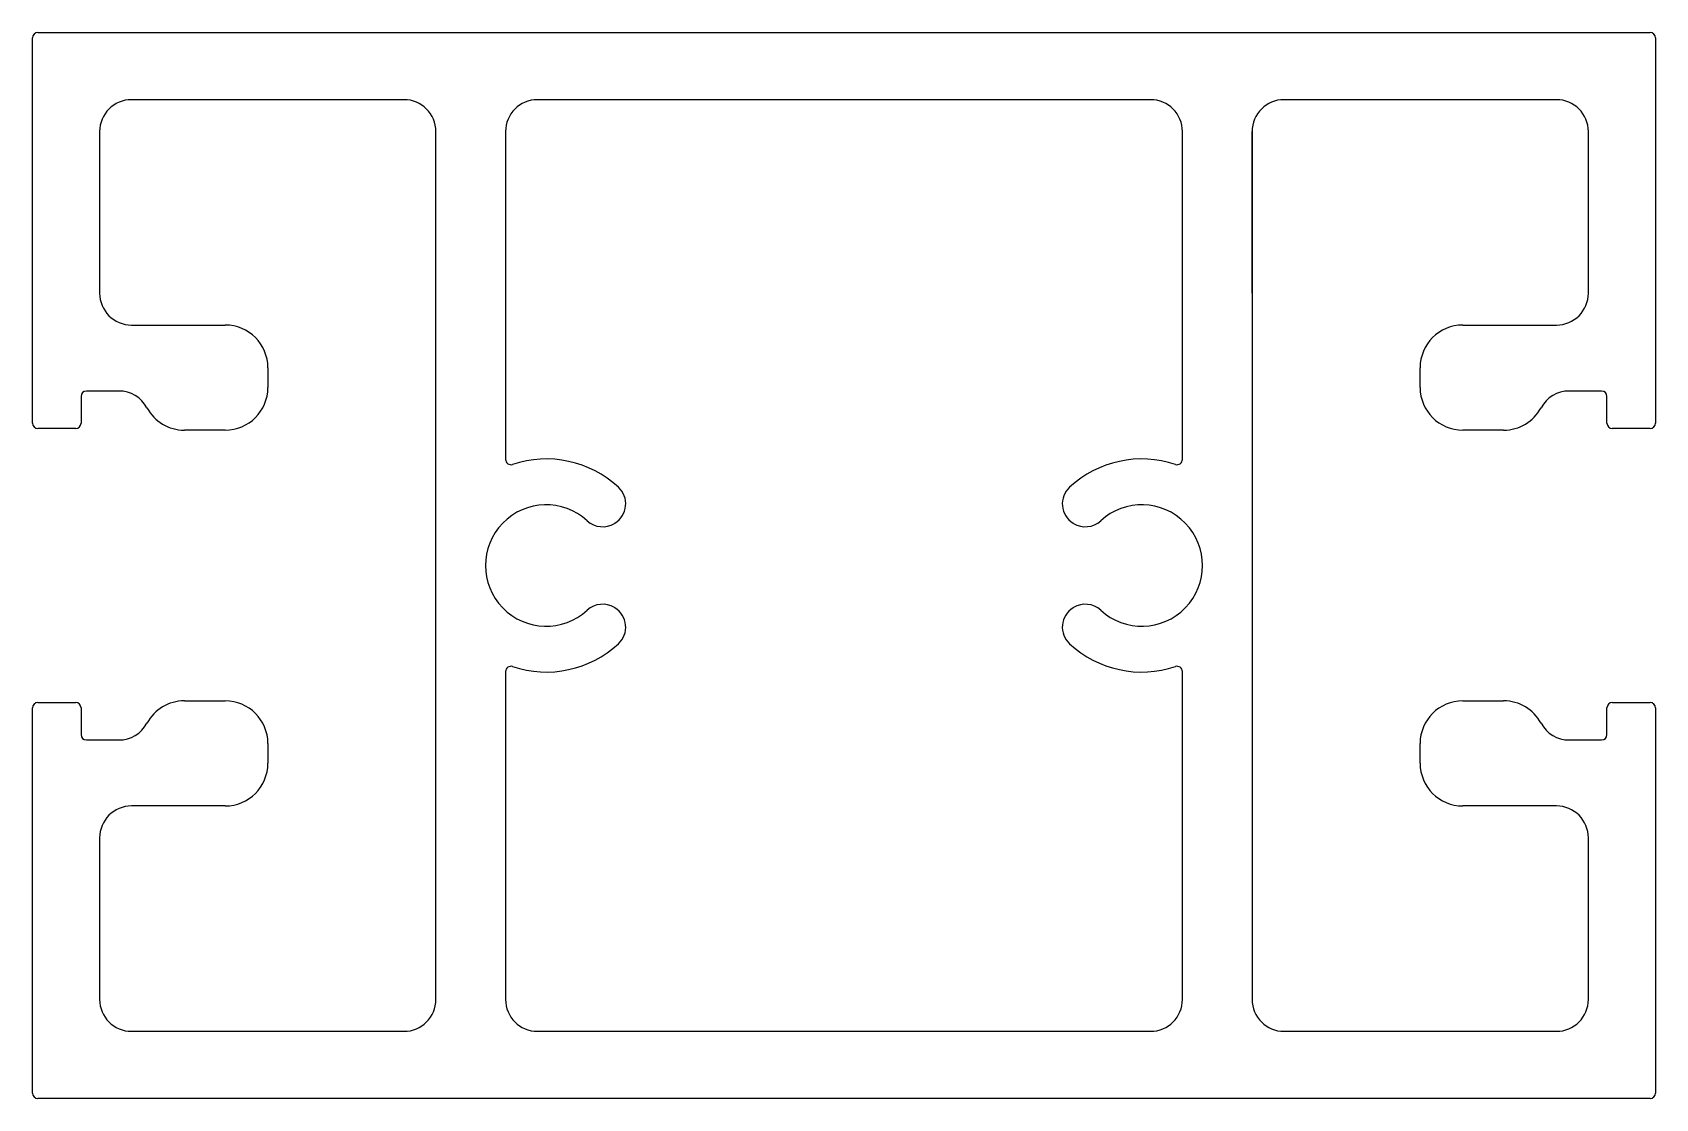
# Model space of a CAD drawing. Extents: x -34.1 to 42, y 13.2 to 63.2.
import ezdxf

# ---------------------------------------------------------------- set-up
doc = ezdxf.new("R2010")
doc.units = 0
doc.layers.get('0').update_dxf_attribs({"linetype": 'CONTINUOUS'})

msp = doc.modelspace()

# ---------------------------------------------------------------- linework, layer by layer
for p, q in [((-33.885, 63.243), (41.765, 63.243)), ((-34.135, 44.918), (-34.135, 62.993)), ((42.015, 62.993), (42.015, 44.918)), ((-16.706, 60.091), (-29.485, 60.091)), ((18.32, 60.091), (-10.44, 60.091)), ((37.365, 60.091), (24.586, 60.091)), ((-30.985, 58.591), (-30.985, 51.02)), ((-15.206, 51.02), (-15.206, 58.591)), ((-15.206, 17.895), (-15.206, 58.591)), ((-11.94, 58.591), (-11.94, 43.22)), ((19.82, 43.22), (19.82, 58.591)), ((23.086, 58.591), (23.086, 17.895)), ((23.086, 58.591), (23.086, 51.02)), ((23.086, 51.02), (23.086, 58.591)), ((38.865, 51.02), (38.865, 58.591)), ((-29.485, 49.52), (-25.088, 49.52)), ((32.969, 49.52), (37.365, 49.52)), ((-23.088, 47.52), (-23.088, 46.593)), ((30.969, 46.593), (30.969, 47.52)), ((-31.855, 46.177), (-31.855, 44.918)), ((-30.082, 46.427), (-31.605, 46.427)), ((39.485, 46.427), (37.962, 46.427)), ((39.735, 44.918), (39.735, 46.177)), ((-32.105, 44.668), (-33.885, 44.668)), ((-25.088, 44.593), (-27.004, 44.593)), ((34.884, 44.593), (32.969, 44.593)), ((41.765, 44.668), (39.985, 44.668)), ((-6.804, 40.234), (-6.829, 40.219)), ((14.709, 40.219), (14.685, 40.234)), ((-6.829, 36.267), (-6.804, 36.252)), ((14.685, 36.252), (14.709, 36.267)), ((-11.94, 33.266), (-11.94, 17.895)), ((19.82, 17.895), (19.82, 33.266)), ((-34.135, 13.493), (-34.135, 31.568)), ((-33.885, 31.818), (-32.105, 31.818)), ((-31.855, 31.568), (-31.855, 30.309)), ((-27.004, 31.893), (-25.088, 31.893)), ((32.969, 31.893), (34.884, 31.893)), ((39.735, 30.309), (39.735, 31.568)), ((39.985, 31.818), (41.765, 31.818)), ((42.015, 31.568), (42.015, 13.493)), ((-31.605, 30.059), (-30.082, 30.059)), ((-23.088, 29.893), (-23.088, 28.966)), ((30.969, 28.966), (30.969, 29.893)), ((37.962, 30.059), (39.485, 30.059)), ((-25.088, 26.966), (-29.485, 26.966)), ((37.365, 26.966), (32.969, 26.966)), ((-30.985, 25.466), (-30.985, 17.895)), ((38.865, 17.895), (38.865, 25.466)), ((-29.485, 16.395), (-16.706, 16.395)), ((-10.44, 16.395), (18.32, 16.395)), ((24.586, 16.395), (37.365, 16.395)), ((41.765, 13.243), (-33.885, 13.243))]:
    msp.add_line(p, q)
for centre, radius, start, end in [((-33.885, 62.993), 0.25, 90, 180), ((41.765, 62.993), 0.25, 0, 90), ((-29.485, 58.591), 1.5, 90, 180), ((-16.706, 58.591), 1.5, 0, 90), ((-10.44, 58.591), 1.5, 90, 180), ((18.32, 58.591), 1.5, 0, 90), ((24.586, 58.591), 1.5, 90, 180), ((37.365, 58.591), 1.5, 0, 90), ((-29.485, 51.02), 1.5, 180, 270), ((37.365, 51.02), 1.5, 270, 0), ((-25.088, 47.52), 2, 360, 90), ((32.969, 47.52), 2, 90, 180), ((-25.088, 46.593), 2, 270, 0), ((32.969, 46.593), 2, 180, 270), ((-31.605, 46.177), 0.25, 90, 180), ((-30.082, 44.927), 1.5, 28.4274, 90), ((37.962, 44.927), 1.5, 90, 151.5726), ((39.485, 46.177), 0.25, 360, 90), ((-27.004, 46.593), 2, 208.4274, 270), ((34.884, 46.593), 2, 270, 331.5726), ((-33.885, 44.918), 0.25, 180, 270), ((-32.105, 44.918), 0.25, 270, 0), ((39.985, 44.918), 0.25, 180, 270), ((41.765, 44.918), 0.25, 270, 0), ((-11.69, 43.22), 0.25, 180, 288.43713), ((-10.031, 38.243), 4.996, 47.30312, 108.43713), ((17.911, 38.243), 4.996, 71.56287, 132.69688), ((19.57, 43.22), 0.25, 251.56287, 360), ((-7.361, 41.136), 1.06, 301.6817, 47.30312), ((15.242, 41.136), 1.06, 132.69688, 238.3183), ((-10.031, 38.243), 2.849, 47.4154, 312.5846), ((17.911, 38.243), 2.849, 227.4154, 132.5846), ((-7.385, 41.121), 1.06, 227.4154, 301.6817), ((15.266, 41.121), 1.06, 238.3183, 312.5846), ((-7.385, 35.365), 1.06, 58.3183, 132.5846), ((-7.361, 35.35), 1.06, 312.69688, 58.3183), ((15.242, 35.35), 1.06, 121.6817, 227.30312), ((15.266, 35.365), 1.06, 47.4154, 121.6817), ((-10.031, 38.243), 4.996, 251.56287, 312.69688), ((17.911, 38.243), 4.996, 227.30312, 288.43713), ((-11.69, 33.266), 0.25, 71.56287, 180), ((19.57, 33.266), 0.25, 0, 108.43713), ((-33.885, 31.568), 0.25, 90, 180), ((-32.105, 31.568), 0.25, 0, 90), ((-27.004, 29.893), 2, 90, 151.5726), ((-25.088, 29.893), 2, 360, 90), ((32.969, 29.893), 2, 90, 180), ((34.884, 29.893), 2, 28.4274, 90), ((39.985, 31.568), 0.25, 90, 180), ((41.765, 31.568), 0.25, 0, 90), ((-30.082, 31.559), 1.5, 270, 331.5726), ((37.962, 31.559), 1.5, 208.4274, 270), ((-31.605, 30.309), 0.25, 180, 270), ((39.485, 30.309), 0.25, 270, 0), ((-25.088, 28.966), 2, 270, 0), ((32.969, 28.966), 2, 180, 270), ((-29.485, 25.466), 1.5, 90, 180), ((37.365, 25.466), 1.5, 0, 90), ((-29.485, 17.895), 1.5, 180, 270), ((-16.706, 17.895), 1.5, 270, 0), ((-10.44, 17.895), 1.5, 180, 270), ((18.32, 17.895), 1.5, 270, 0), ((24.586, 17.895), 1.5, 180, 270), ((37.365, 17.895), 1.5, 270, 0), ((-33.885, 13.493), 0.25, 180, 270), ((41.765, 13.493), 0.25, 270, 0)]:
    msp.add_arc(centre, radius, start, end)

doc.saveas('drawing.dxf')
